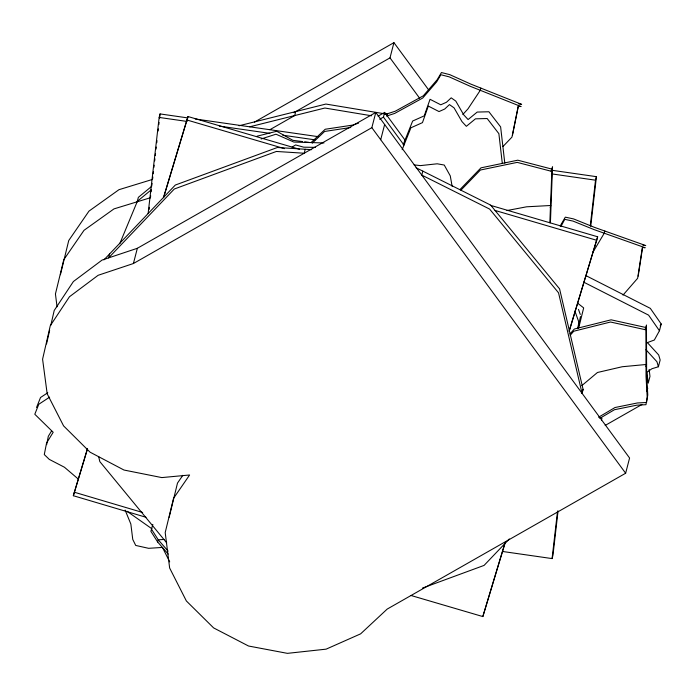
<?xml version="1.0" encoding="UTF-8"?>
<svg xmlns="http://www.w3.org/2000/svg" width="696" height="696" viewBox="0 0 696 696"><rect width="100%" height="100%" fill="white"/><g stroke="black" fill="none" stroke-linecap="round" stroke-linejoin="round"><path stroke-width="1.04" d="M148.126 213.515L159.158 117.433L160.063 113.926L187.807 117.911M149.101 209.452L149.344 207.321M150.449 197.725L150.675 195.733M151.136 191.739L151.363 189.747L137.356 201.301L119.747 243.722M151.85 185.475L152.093 183.335M152.589 179.063L152.833 176.932M153.198 173.73L153.442 171.59M153.938 167.318L154.181 165.187M154.669 160.915L154.921 158.775M155.286 155.573L155.53 153.433M156.017 149.161L156.269 147.03M156.757 142.758L157 140.618M158.105 131.013L158.349 128.873M158.836 124.601L159.088 122.47M159.575 118.198L160.063 113.926M502.599 551.476L552.085 558.592L557.531 511.16M590.321 225.46L595.515 180.186L596.428 176.671L552.546 170.363M558.053 510.96L552.989 555.077L552.085 558.592M590.721 226.348L596.428 176.671M638.197 276.129L642.599 247.402M577.663 328.616L578.898 322.231L574.913 311.112M578.167 328.242L580.447 316.532M46.658 444.648L48.32 436.262L51.626 430.876M512.526 134.911L518.389 106.027M46.519 343.972L49.642 330.374M50.843 325.136L54.21 310.486L73.393 281.523L102.086 260.06L137.347 248.289L375.788 112.448L629.584 458.012L625.643 473.237L387.202 609.078L360.615 633.856L326.137 649.15L287.413 653.353L248.542 646.018L213.629 627.914L186.371 600.97L169.641 568.014L165.204 532.553L173.548 498.319L189.599 474.994L161.811 477.587L123.984 470.035L90.071 452.183L63.562 425.856L47.171 393.762L42.587 359.197L50.277 325.719L69.452 296.757L98.145 275.285L133.415 263.523L371.847 127.672L375.788 112.448M60.404 274.746L68.739 240.511L88.966 211.123L118.946 189.695L152.459 179.429M169.145 517.319L177.489 483.085L182.839 475.316M578.75 327.712L583.674 307.893L577.75 303.282M109.611 253.918L108.585 257.894L174.296 189.016L276.373 151.458L304.204 153.233L305.231 149.257M137.147 201.796L138.382 197.325L151.702 186.337M146.021 517.276L73.341 495.717L87.478 448.494M133.415 263.523L137.347 248.289M163.725 197.203L187.998 116.536L299.532 149.275M168.197 554.086L157.644 541.984L158.218 539.774L151.458 529.125M295.713 111.595L294.686 115.562L269.865 129.708M293.834 112.665L390.004 57.872L393.936 42.647L428.658 89.914M379.668 119.26L383.444 117.111L384.671 112.395L405.176 140.314M380.703 139.731L384.644 124.506M422.829 171.12L421.802 175.096L489.61 209.07L558.54 292.825L582.047 393.292L583.074 389.316L559.575 288.849L490.637 205.094L416.051 167.727M480.858 88.096L480.283 90.306L467.964 108.898L462.823 114.492M460.917 190.182L480.405 170.024L517.215 162.377L551.101 171.225L552.52 166.657L550.414 222.729M550.223 207.669L550.788 205.494L526.637 206.799L506.984 210.54M411.127 595.524L482.833 616.569L505.139 542.384M569.372 330.748L597.664 236.788L490.297 205.276M604.824 231.037L604.258 233.212L593.001 252.074M601.466 420.132L601.953 418.252M570.154 335.307L573.748 331.226L610.523 322.022L645.149 329.669L645.723 327.459L611.097 319.821L574.322 329.025L570.007 333.915M646.018 366.661L646.584 364.452L622.276 366.731L597.455 372.49L581.795 385.645M646.68 342.858L654.336 340.022L659.451 330.748L661.2 323.979L650.325 308.363L585.606 275.459M646.941 391.256L647.732 388.211M649.15 369.463L649.977 376.379L648.228 383.139L646.923 372.273L651.891 368.741L658.407 366.757L660.156 359.997L658.686 354.969L647.698 342.963M581.934 393.501L583.074 389.316M152.85 524.436L150.884 531.335L157.644 541.984M163.421 197.708L187.998 116.536M73.341 495.717L87.348 449.442M569.024 331.383L597.664 236.788M482.833 616.569L505.287 542.384M645.149 329.669L646.462 325.006L646.619 374.352L647.767 394.971L646.532 402.488L637.432 402.958L615.003 407.525L598.534 417.252M551.101 171.225L551.954 168.832L549.84 222.772M403.175 144.768L412.65 121.034L424.229 115.858L430.05 99.302L440.768 104.8L446.467 102.26L451.191 97.84L455.793 101.077L463.719 114.831L468.095 119.555L477.204 112.065L488.914 111.769L500.624 126.907L504.791 163.108M402.166 149.692L410.901 127.803L422.472 122.626L428.301 106.062L439.019 111.569L444.718 109.028L449.442 104.609L454.044 107.845L461.97 121.591L466.346 126.315L475.455 118.833L487.165 118.529L498.875 133.667L502.312 163.49M36.549 407.482L40.533 397.503L47.763 392.753M560.915 226.539L564.743 219.336L572.999 221.084L593.992 229.567L645.183 247.75L642.365 247.454L637.632 278.304L622.99 295.121M660.173 325.832L661.2 323.979M560.184 226.009L565.309 217.152L573.556 218.909L594.549 227.383L645.749 245.566L642.921 245.27M103.93 259.878L175.322 185.04L277.4 147.491L311.66 149.666M503.008 146.482L511.96 137.112L518.233 106.166L521.087 106.575L470.044 86.217L449.164 76.838L440.881 74.75L436.653 81.867L422.742 98.014L394.684 113.422L386.532 116.067M509.315 538.956L484.077 565.404L422.428 588.094M459.986 189.556L480.971 167.849L517.78 160.193L551.667 169.041M311.243 142.419L325.197 129.256L352.42 125.132L358.544 123.149M312.226 143.159L324.623 131.457L350.801 127.499M49.625 397.138L38.785 404.272L34.8 414.25L53.183 432.26L46.571 443.03L44.283 454.558L49.268 459.377L64.432 467.233L78.309 479.065M292.12 147.073L295.609 144.942L303.717 147.178L315.453 147.369M599.795 418.374L614.438 409.726L636.857 405.168L645.966 404.689L647.193 397.181L646.045 376.562L645.888 327.207M254.458 122.113L393.936 42.647M378.058 116.162L384.671 112.395M605.172 425.439L641.912 404.506M385.062 114.527L395.258 111.212L423.307 95.804L437.227 79.666L441.447 72.541L449.738 74.637L470.618 84.016L521.661 104.374L518.807 103.956M261.096 139L275.99 134.197L293.851 142.062L323.962 142.958M150.536 197.699L113.979 208.896L84.007 230.324L63.78 259.712L55.436 293.947L57.046 306.84M239.059 125.75L325.893 104.052L387.559 114.292M249.681 126.811L324.867 108.028L371.647 115.797M257.041 136.198L276.747 131.257L292.894 140.331L302.543 141.566M164.378 539.461L158.218 539.774L168.067 551.075M414.085 164.874L420.393 165.613L437.21 163.795L444.248 165.048L450.268 175.862L452.13 186.328M304.683 141.845L308.972 142.393M195.272 118.981L318.159 136.66M159.158 117.433L187.102 121.452M219.344 126.089L269.857 133.354M282.759 135.207L315.001 139.844M551.45 173.843L595.515 180.186M187.085 120.043L284.525 148.648M495.039 210.444L596.759 240.303M74.246 492.202L142.671 512.5M583.857 282.228L648.576 315.131L659.451 330.748M126.976 511.247L151.876 528.769M645.949 349.731L656.937 361.729L658.407 366.757M166.701 542.845L99.832 461.605L98.632 456.472M390.004 57.872L419.549 98.101M383.444 117.111L403.958 145.029M371.847 127.672L625.643 473.237M169.702 561.872L162.455 547.43L148.596 548.317L135.72 545.438L132.762 539.452L130.848 524.044L125.123 510.081M578.472 309.398L580.29 314.453"/></g></svg>
